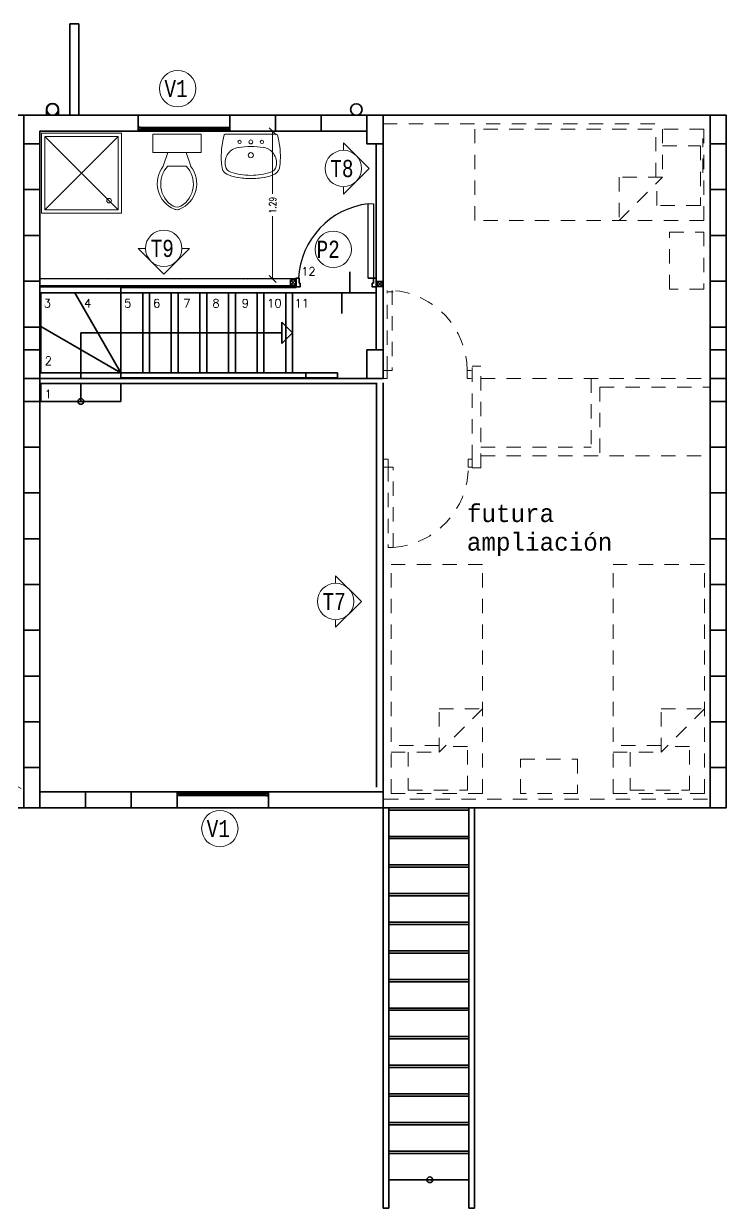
# Model space of a CAD drawing. Header units: metres. Extents: x -89 to 15, y -108 to -10.
# Drawn here: x -48.06 to -41.92, y -70.65 to -60.3 of the extents above; entities that cross this region are included whole.
import ezdxf

# ---------------------------------------------------------------- set-up
doc = ezdxf.new("R2010")
doc.units = ezdxf.units.M
doc.header["$LTSCALE"] = 5
doc.header["$MEASUREMENT"] = 0
doc.linetypes.add('HIDDEN', pattern=[0.375, 0.25, -0.125])
doc.layers.get('0').update_dxf_attribs({"color": 30})
for name, color, linetype, lineweight in [('A-ANNO-DIMS', 3, 'Continuous', 18), ('A-ANNO-SYMB', 3, 'Continuous', 18), ('A-ANNO-TEXT', 3, 'Continuous', 18), ('A-DOOR-FULL', 4, 'Continuous', 25), ('A-FLOR-LEVL', 7, 'Continuous', 35), ('A-FLOR-OVHD', 3, 'HIDDEN', 18), ('A-FLOR-PATT', 8, 'Continuous', 18), ('A-FURN', 8, 'Continuous', 18), ('A-GLAZ-FULL', 4, 'Continuous', 25), ('A-WALL-FULL', 7, 'Continuous', 35)]:
    doc.layers.add(name, color=color, linetype=linetype, lineweight=lineweight)
doc.styles.add('E-ROMANS', font='romans.shx', dxfattribs={"width": 0.8})
doc.styles.add('planta 3$0$COTAS', font='romans.shx', dxfattribs={"height": 0.07})
doc.dimstyles.new('E-0050_TICK_12', dxfattribs={"dimscale": 0.001, "dimtxt": 60, "dimasz": 60, "dimexe": 30, "dimexo": 20, "dimgap": 30, "dimtad": 0, "dimzin": 0, "dimdsep": 46, "dimtxsty": 'E-ROMANS', "dimblk": 'OBLIQUE', "dimcen": 30, "dimclrd": 256, "dimclre": 256, "dimclrt": 256, "dimadec": 0, "dimazin": 0, "dimtfac": 1, "dimtmove": 1, "dimatfit": 3, "dimldrblk": 'OPEN90', "dimfxl": 1, "dimtfill": 1, "dimtolj": 1, "dimtzin": 0, "dimlwd": -1, "dimarcsym": 0})

# ---------------------------------------------------------------- blocks, each defined once
blk = doc.blocks.new('_Oblique')
at = {"color": 0, "linetype": 'ByBlock', "lineweight": -2}
blk.add_line((-0.5, -0.5), (0.5, 0.5), dxfattribs=at)
blk = doc.blocks.new('*D22')
at = {"layer": 'A-ANNO-DIMS', "transparency": 16777216}
for p, q in [((-45.882, -61.241), (-45.882, -61.787)), ((-45.882, -62.531), (-45.882, -61.984))]:
    blk.add_line(p, q, dxfattribs=at)
at = {"layer": 'A-ANNO-DIMS', "lineweight": -2, "transparency": 16777216}
for p, q in [((-45.862, -61.241), (-45.852, -61.241)), ((-45.902, -62.531), (-45.912, -62.531))]:
    blk.add_line(p, q, dxfattribs=at)
at = {"layer": 'A-ANNO-DIMS', "transparency": 16777216, "xscale": 0.06, "yscale": 0.06, "zscale": 0.06}
for p, rotation in [((-45.882, -61.241), 90), ((-45.882, -62.531), 270)]:
    blk.add_blockref('_Oblique', p, dxfattribs=dict(at, rotation=rotation))
at = {"layer": 'A-ANNO-DIMS', "transparency": 16777216, "insert": (-45.882, -61.886), "char_height": 0.06, "attachment_point": 5, "rotation": 90, "style": 'E-ROMANS', "bg_fill": 3, "box_fill_scale": 1.25, "bg_fill_color": 256, "bg_fill_true_color": 13158600, "bg_fill_transparency": 0}
blk.add_mtext('\\A1;1.29', dxfattribs=at)
blk = doc.blocks.new('_Open90')
at = {"color": 0, "linetype": 'ByBlock', "lineweight": -2}
for p, q in [((0, 0), (-1, 0)), ((-0.5, 0.5), (0, 0)), ((0, 0), (-0.5, -0.5))]:
    blk.add_line(p, q, dxfattribs=at)

msp = doc.modelspace()

# ---------------------------------------------------------------- hatches: boundary and pattern name
at = {"layer": 'A-FLOR-PATT'}
for points in [[(-47.04, -61.207), (-47.04, -61.205), (-47.057, -61.205), (-47.057, -61.231), (-47.04, -61.231), (-47.04, -61.228), (-47.054, -61.228), (-47.054, -61.207)], [(-47.057, -61.205), (-47.057, -61.231), (-47.04, -61.231), (-47.04, -61.228), (-47.054, -61.228), (-47.054, -61.207), (-47.04, -61.207), (-47.04, -61.205)], [(-46.274, -61.207), (-46.274, -61.205), (-46.257, -61.205), (-46.257, -61.231), (-46.274, -61.231), (-46.274, -61.228), (-46.259, -61.228), (-46.259, -61.207)], [(-46.257, -61.205), (-46.257, -61.231), (-46.274, -61.231), (-46.274, -61.228), (-46.26, -61.228), (-46.26, -61.207), (-46.274, -61.207), (-46.274, -61.205)], [(-46.7, -67.045), (-46.7, -67.047), (-46.717, -67.047), (-46.717, -67.021), (-46.7, -67.021), (-46.7, -67.023), (-46.714, -67.023), (-46.714, -67.045)], [(-45.934, -67.045), (-45.934, -67.047), (-45.917, -67.047), (-45.917, -67.021), (-45.934, -67.021), (-45.934, -67.023), (-45.919, -67.023), (-45.919, -67.045)]]:
    msp.add_hatch(color=256, dxfattribs=at).paths.add_polyline_path(points)

# ---------------------------------------------------------------- linework, layer by layer
at = {"layer": 'A-ANNO-SYMB'}
for p, q in [((-45.263, -61.341), (-45.038, -61.566)), ((-45.263, -61.341), (-45.263, -61.407)), ((-45.263, -61.791), (-45.038, -61.566)), ((-45.263, -61.725), (-45.263, -61.791)), ((-47.058, -62.264), (-46.833, -62.489)), ((-46.992, -62.264), (-47.058, -62.264)), ((-46.609, -62.264), (-46.833, -62.489)), ((-46.609, -62.264), (-46.674, -62.264)), ((-45.331, -65.125), (-45.106, -65.349)), ((-45.331, -65.125), (-45.331, -65.191)), ((-45.331, -65.574), (-45.106, -65.349)), ((-45.331, -65.508), (-45.331, -65.574))]:
    msp.add_line(p, q, dxfattribs=at)
for centre in [(-46.712, -60.868), (-45.263, -61.566), (-46.833, -62.264), (-45.352, -62.273), (-45.331, -65.349), (-46.343, -67.333)]:
    msp.add_circle(centre, 0.159, dxfattribs=at)
at = {"layer": 'A-DOOR-FULL'}
for p, q in [((-45.046, -62.524), (-45.046, -61.874)), ((-45.001, -61.874), (-45.001, -62.524)), ((-45.046, -62.524), (-45.001, -62.524)), ((-45.001, -62.524), (-45.046, -62.524))]:
    msp.add_line(p, q, dxfattribs=at)
msp.add_arc((-44.962, -62.565), 0.696, 96.9328, 176.6102, dxfattribs=at)
at = {"layer": 'A-FLOR-LEVL'}
for p, q in [((-46.257, -61.101), (-47.057, -61.101)), ((-47.057, -61.241), (-46.257, -61.241)), ((-47.207, -62.651), (-47.207, -62.606)), ((-47.207, -62.651), (-47.207, -62.606)), ((-47.611, -62.651), (-47.907, -62.651)), ((-47.907, -62.947), (-47.907, -62.651)), ((-47.207, -62.651), (-47.611, -62.651)), ((-47.207, -63.351), (-47.611, -62.651)), ((-45.737, -62.651), (-47.207, -62.651)), ((-47.207, -63.396), (-47.207, -62.651)), ((-47.017, -63.351), (-47.017, -62.651)), ((-46.957, -63.351), (-46.957, -62.651)), ((-46.767, -63.351), (-46.767, -62.651)), ((-46.707, -63.351), (-46.707, -62.651)), ((-46.517, -63.351), (-46.517, -62.651)), ((-46.457, -63.351), (-46.457, -62.651)), ((-46.267, -63.351), (-46.267, -62.651)), ((-46.207, -63.351), (-46.207, -62.651)), ((-46.017, -63.351), (-46.017, -62.651)), ((-45.957, -63.351), (-45.957, -62.651)), ((-45.767, -63.351), (-45.767, -62.651)), ((-45.737, -62.651), (-45.691, -62.651)), ((-45.707, -63.351), (-45.707, -62.651)), ((-45.8, -63.094), (-45.8, -62.908)), ((-45.707, -63.001), (-45.8, -62.908)), ((-47.907, -63.351), (-47.907, -62.947)), ((-47.207, -63.351), (-47.907, -62.947)), ((-47.557, -63.001), (-45.8, -63.001)), ((-47.557, -63.001), (-47.557, -63.401)), ((-45.707, -63.001), (-45.8, -63.094)), ((-47.207, -63.351), (-47.907, -63.351)), ((-47.207, -63.351), (-45.314, -63.351)), ((-45.314, -63.396), (-47.207, -63.396)), ((-45.591, -63.396), (-45.591, -63.351)), ((-45.314, -63.351), (-45.314, -63.396)), ((-47.907, -63.446), (-47.907, -63.601)), ((-47.557, -63.446), (-47.557, -63.601)), ((-47.207, -63.446), (-47.207, -63.601)), ((-47.207, -63.601), (-47.907, -63.601)), ((-46.717, -67.011), (-45.917, -67.011)), ((-45.917, -67.151), (-46.717, -67.151)), ((-44.917, -70.651), (-44.917, -67.151)), ((-44.107, -67.151), (-44.907, -67.151)), ((-44.107, -67.151), (-44.907, -67.151)), ((-44.867, -70.651), (-44.867, -67.151)), ((-44.867, -67.171), (-44.167, -67.171)), ((-44.167, -70.651), (-44.167, -67.151)), ((-44.117, -70.651), (-44.117, -67.151)), ((-44.167, -67.401), (-44.867, -67.401)), ((-44.167, -67.421), (-44.867, -67.421)), ((-44.167, -67.651), (-44.867, -67.651)), ((-44.167, -67.671), (-44.867, -67.671)), ((-44.167, -67.901), (-44.867, -67.901)), ((-44.167, -67.921), (-44.867, -67.921)), ((-44.167, -68.151), (-44.867, -68.151)), ((-44.167, -68.171), (-44.867, -68.171)), ((-44.167, -68.401), (-44.867, -68.401)), ((-44.167, -68.421), (-44.867, -68.421)), ((-44.167, -68.651), (-44.867, -68.651)), ((-44.167, -68.671), (-44.867, -68.671)), ((-44.167, -68.901), (-44.867, -68.901)), ((-44.167, -68.921), (-44.867, -68.921)), ((-44.167, -69.151), (-44.867, -69.151)), ((-44.167, -69.171), (-44.867, -69.171)), ((-44.167, -69.401), (-44.867, -69.401)), ((-44.167, -69.421), (-44.867, -69.421)), ((-44.167, -69.651), (-44.867, -69.651)), ((-44.167, -69.671), (-44.867, -69.671)), ((-44.167, -69.901), (-44.867, -69.901)), ((-44.167, -69.921), (-44.867, -69.921)), ((-44.167, -69.921), (-44.867, -69.921)), ((-44.167, -70.151), (-44.867, -70.151)), ((-44.167, -70.171), (-44.867, -70.171)), ((-44.167, -70.401), (-44.867, -70.401)), ((-44.867, -70.651), (-44.917, -70.651)), ((-44.117, -70.651), (-44.167, -70.651))]:
    msp.add_line(p, q, dxfattribs=at)
for centre in [(-47.557, -63.601), (-44.509, -70.401)]:
    msp.add_circle(centre, 0.025, dxfattribs=at)
at = {"layer": 'A-FLOR-OVHD', "ltscale": 0.1}
for p, q in [((-44.917, -61.176), (-42.457, -61.176)), ((-42.114, -61.221), (-44.114, -61.221)), ((-44.114, -62.021), (-44.114, -61.221)), ((-42.534, -61.641), (-42.534, -61.221)), ((-42.474, -61.221), (-42.474, -61.641)), ((-42.114, -61.221), (-42.114, -62.021)), ((-42.474, -61.369), (-42.144, -61.369)), ((-42.143, -61.369), (-42.143, -61.889)), ((-42.121, -61.605), (-42.121, -61.305)), ((-42.854, -61.641), (-42.854, -62.021)), ((-42.854, -62.021), (-42.474, -61.641)), ((-42.474, -61.641), (-42.854, -61.641)), ((-42.523, -61.889), (-42.523, -61.759)), ((-42.143, -61.889), (-42.523, -61.889)), ((-42.114, -62.021), (-44.114, -62.021)), ((-42.414, -62.621), (-42.414, -62.121)), ((-42.414, -62.121), (-42.114, -62.121)), ((-42.114, -62.121), (-42.114, -62.621)), ((-44.882, -63.331), (-44.882, -62.631)), ((-44.872, -62.644), (-44.827, -62.644)), ((-44.837, -62.631), (-44.837, -63.331)), ((-42.114, -62.621), (-42.414, -62.621)), ((-44.882, -63.331), (-44.917, -63.331)), ((-44.882, -63.401), (-44.882, -63.331)), ((-44.837, -63.331), (-44.882, -63.331)), ((-44.182, -63.401), (-44.182, -63.331)), ((-44.182, -63.331), (-44.147, -63.331)), ((-44.137, -64.106), (-44.137, -63.294)), ((-44.062, -63.294), (-44.137, -63.294)), ((-44.062, -64.181), (-44.062, -63.294)), ((-44.882, -63.401), (-44.917, -63.401)), ((-44.917, -63.401), (-44.882, -63.401)), ((-44.882, -63.401), (-44.882, -63.376)), ((-44.182, -63.401), (-44.182, -63.376)), ((-44.147, -63.401), (-44.182, -63.401)), ((-44.182, -63.401), (-44.147, -63.401)), ((-44.062, -63.401), (-42.057, -63.401)), ((-43.097, -63.401), (-43.097, -64.001)), ((-43.022, -63.476), (-42.057, -63.476)), ((-43.022, -63.476), (-43.022, -64.076)), ((-44.062, -64.001), (-43.097, -64.001)), ((-44.872, -64.106), (-44.907, -64.106)), ((-44.907, -64.106), (-44.872, -64.106)), ((-44.872, -64.106), (-44.872, -64.176)), ((-44.872, -64.106), (-44.872, -64.131)), ((-44.172, -64.106), (-44.172, -64.131)), ((-44.172, -64.106), (-44.172, -64.176)), ((-44.137, -64.106), (-44.172, -64.106)), ((-44.172, -64.106), (-44.137, -64.106)), ((-44.137, -64.106), (-44.137, -64.181)), ((-44.062, -64.076), (-42.057, -64.076)), ((-44.872, -64.176), (-44.907, -64.176)), ((-44.872, -64.176), (-44.872, -64.876)), ((-44.827, -64.176), (-44.872, -64.176)), ((-44.827, -64.876), (-44.827, -64.176)), ((-44.172, -64.176), (-44.137, -64.176)), ((-44.062, -64.181), (-44.137, -64.181)), ((-44.872, -64.876), (-44.827, -64.876)), ((-44.847, -67.026), (-44.847, -65.026)), ((-44.047, -65.026), (-44.847, -65.026)), ((-44.047, -67.026), (-44.047, -65.026)), ((-42.907, -67.026), (-42.907, -65.026)), ((-42.107, -65.026), (-42.907, -65.026)), ((-42.107, -67.026), (-42.107, -65.026)), ((-50.917, -65.351), (-48.047, -67.001)), ((-44.427, -66.666), (-44.427, -66.286)), ((-44.047, -66.286), (-44.427, -66.666)), ((-44.427, -66.286), (-44.047, -66.286)), ((-42.487, -66.666), (-42.487, -66.286)), ((-42.107, -66.286), (-42.487, -66.666)), ((-42.487, -66.286), (-42.107, -66.286)), ((-44.427, -66.606), (-44.847, -66.606)), ((-44.178, -66.617), (-44.308, -66.617)), ((-44.178, -66.997), (-44.178, -66.617)), ((-42.487, -66.606), (-42.907, -66.606)), ((-42.238, -66.617), (-42.368, -66.617)), ((-42.238, -66.997), (-42.238, -66.617)), ((-44.847, -66.666), (-44.427, -66.666)), ((-44.698, -66.667), (-44.698, -66.997)), ((-43.716, -67.026), (-43.716, -66.726)), ((-43.716, -66.726), (-43.216, -66.726)), ((-43.216, -66.726), (-43.216, -67.026)), ((-42.907, -66.666), (-42.487, -66.666)), ((-42.758, -66.667), (-42.758, -66.997)), ((-44.847, -67.026), (-44.047, -67.026)), ((-44.698, -66.997), (-44.178, -66.997)), ((-43.216, -67.026), (-43.716, -67.026)), ((-42.907, -67.026), (-42.107, -67.026)), ((-42.758, -66.997), (-42.238, -66.997)), ((-44.907, -67.076), (-42.057, -67.076))]:
    msp.add_line(p, q, dxfattribs=at)
for centre, start, end in [((-44.885, -63.332), 0.0863, 86.1094), ((-44.875, -64.175), 273.8979, 359.9063)]:
    msp.add_arc(centre, 0.703, start, end, dxfattribs=at)
at = {"layer": 'A-FURN'}
for p, q in [((-47.232, -61.286), (-47.872, -61.926)), ((-47.232, -61.926), (-47.872, -61.286)), ((-46.797, -61.426), (-46.837, -61.546)), ((-46.637, -61.426), (-46.597, -61.546)), ((-46.637, -61.546), (-46.797, -61.546)), ((-45.053, -61.874), (-45.008, -61.874)), ((-45.046, -61.874), (-45.001, -61.874))]:
    msp.add_line(p, q, dxfattribs=at)
for points in [[(-47.202, -61.256), (-47.902, -61.256), (-47.902, -61.956), (-47.202, -61.956)], [(-46.507, -61.426), (-46.507, -61.266), (-46.927, -61.266), (-46.927, -61.426)], [(-47.232, -61.286), (-47.872, -61.286), (-47.872, -61.926), (-47.232, -61.926)]]:
    msp.add_lwpolyline(points, close=True, dxfattribs=at)
for centre, radius in [((-46.17, -61.334), 0.0146), ((-46.072, -61.334), 0.017), ((-46.072, -61.45), 0.0224), ((-47.311, -61.847), 0.02)]:
    msp.add_circle(centre, radius, dxfattribs=at)
for centre, radius, start, end in [((-46.296, -61.275), 0.00927, 86.848, 167.0369), ((-45.591, -61.471), 0.74, 164.5103, 180.4252), ((-46.068, -62.19), 0.816, 90.2876, 97.9576), ((-45.455, -61.429), 0.878, 183.0612, 187.2669), ((-46.158, -61.517), 0.139, 143.6903, 192.3187), ((-46.161, -61.515), 0.135, 121.4665, 143.8019), ((-46.154, -61.538), 0.158, 100.0043, 119.2699), ((-46.647, -61.697), 0.243, 141.4691, 247.9714), ((-46.633, -61.702), 0.227, 136.3677, 238.9468), ((-46.788, -61.697), 0.243, 292.0284, 38.5307), ((-46.801, -61.702), 0.227, 301.053, 43.6321), ((-46.245, -61.544), 0.0812, 177.3697, 242.4773), ((-46.234, -61.539), 0.0597, 187.2234, 256.6972), ((-46.11, -61.205), 0.446, 247.2254, 259.3601), ((-46.076, -61.098), 0.528, 250.9575, 270.3518), ((-46.082, -61.118), 0.536, 258.1274, 270.9856), ((-46.717, -61.823), 0.08, 245.7318, 294.2682), ((-46.717, -61.846), 0.08, 254.8605, 285.1395)]:
    msp.add_arc(centre, radius, start, end, dxfattribs=at)
at = {"layer": 'A-GLAZ-FULL'}
for p, q in [((-47.04, -61.205), (-47.057, -61.205)), ((-47.054, -61.228), (-47.054, -61.207)), ((-47.04, -61.228), (-47.054, -61.228)), ((-47.05, -61.211), (-47.021, -61.211)), ((-47.05, -61.224), (-47.05, -61.211)), ((-47.05, -61.224), (-47.021, -61.224)), ((-47.043, -61.205), (-46.257, -61.205)), ((-47.043, -61.231), (-46.266, -61.231)), ((-47.04, -61.207), (-47.04, -61.205)), ((-47.04, -61.231), (-47.04, -61.228)), ((-47.031, -61.22), (-47.031, -61.215)), ((-47.031, -61.215), (-46.283, -61.215)), ((-47.031, -61.22), (-46.283, -61.22)), ((-47.021, -61.215), (-47.021, -61.211)), ((-47.021, -61.224), (-47.021, -61.22)), ((-46.293, -61.215), (-46.293, -61.211)), ((-46.264, -61.211), (-46.293, -61.211)), ((-46.293, -61.224), (-46.293, -61.22)), ((-46.264, -61.224), (-46.293, -61.224)), ((-46.283, -61.215), (-46.283, -61.22)), ((-46.266, -61.207), (-46.266, -61.205)), ((-46.266, -61.231), (-46.266, -61.228)), ((-46.266, -61.228), (-46.259, -61.228)), ((-46.264, -61.224), (-46.264, -61.211)), ((-46.259, -61.207), (-46.259, -61.228)), ((-46.257, -61.205), (-46.257, -61.231)), ((-46.717, -67.047), (-46.717, -67.021)), ((-46.708, -67.023), (-46.714, -67.023)), ((-46.714, -67.045), (-46.714, -67.023)), ((-46.71, -67.027), (-46.71, -67.041)), ((-46.71, -67.027), (-46.681, -67.027)), ((-46.71, -67.041), (-46.681, -67.041)), ((-46.708, -67.021), (-46.708, -67.023)), ((-46.708, -67.045), (-46.708, -67.047)), ((-45.934, -67.021), (-46.703, -67.021)), ((-45.917, -67.047), (-46.703, -67.047)), ((-46.691, -67.037), (-46.691, -67.032)), ((-45.943, -67.032), (-46.691, -67.032)), ((-45.943, -67.037), (-46.691, -67.037)), ((-46.681, -67.027), (-46.681, -67.032)), ((-46.681, -67.037), (-46.681, -67.041)), ((-45.953, -67.027), (-45.953, -67.032)), ((-45.924, -67.027), (-45.953, -67.027)), ((-45.953, -67.037), (-45.953, -67.041)), ((-45.924, -67.041), (-45.953, -67.041)), ((-45.943, -67.032), (-45.943, -67.037)), ((-45.934, -67.021), (-45.934, -67.023)), ((-45.934, -67.023), (-45.919, -67.023)), ((-45.934, -67.045), (-45.934, -67.047)), ((-45.934, -67.047), (-45.917, -67.047)), ((-45.924, -67.027), (-45.924, -67.041)), ((-45.919, -67.023), (-45.919, -67.045))]:
    msp.add_line(p, q, dxfattribs=at)
at = {"layer": 'A-WALL-FULL'}
for p, q in [((-47.654, -60.301), (-47.574, -60.301)), ((-47.654, -61.101), (-47.654, -60.301)), ((-47.574, -60.301), (-47.574, -61.101)), ((-47.858, -61.051), (-47.858, -61.101)), ((-47.858, -61.051), (-47.858, -61.101)), ((-47.855, -61.051), (-47.855, -61.101)), ((-47.855, -61.051), (-47.855, -61.101)), ((-47.755, -61.051), (-47.755, -61.101)), ((-47.755, -61.051), (-47.755, -61.101)), ((-47.752, -61.051), (-47.752, -61.101)), ((-47.752, -61.051), (-47.752, -61.101)), ((-48.057, -61.101), (-50.917, -61.101)), ((-45.857, -61.101), (-46.257, -61.101)), ((-46.257, -61.101), (-46.257, -61.241)), ((-45.457, -61.101), (-45.857, -61.101)), ((-45.057, -61.101), (-45.457, -61.101)), ((-45.457, -61.101), (-45.457, -61.241)), ((-45.457, -61.241), (-45.457, -61.101)), ((-45.057, -61.241), (-45.057, -61.101)), ((-42.057, -61.101), (-44.917, -61.101)), ((-45.457, -61.241), (-45.057, -61.241)), ((-48.057, -61.351), (-47.917, -61.351)), ((-48.057, -61.751), (-48.057, -61.351)), ((-48.057, -61.351), (-47.917, -61.351)), ((-48.057, -61.751), (-48.057, -61.351)), ((-47.917, -61.351), (-47.917, -61.751)), ((-47.917, -61.351), (-47.917, -61.751)), ((-44.976, -63.151), (-44.976, -61.351)), ((-44.917, -63.151), (-44.917, -61.351)), ((-44.917, -63.151), (-44.917, -61.351)), ((-42.057, -61.751), (-42.057, -61.351)), ((-42.057, -61.351), (-41.917, -61.351)), ((-42.057, -61.751), (-42.057, -61.351)), ((-41.917, -61.351), (-41.917, -61.751)), ((-41.917, -61.351), (-41.917, -61.751)), ((-47.917, -61.751), (-48.057, -61.751)), ((-48.057, -61.751), (-47.917, -61.751)), ((-48.057, -62.151), (-48.057, -61.751)), ((-47.917, -61.751), (-48.057, -61.751)), ((-48.057, -61.751), (-47.917, -61.751)), ((-48.057, -62.151), (-48.057, -61.751)), ((-47.917, -61.751), (-47.917, -62.151)), ((-47.917, -61.751), (-47.917, -62.151)), ((-41.917, -61.751), (-42.057, -61.751)), ((-42.057, -61.751), (-41.917, -61.751)), ((-42.057, -62.151), (-42.057, -61.751)), ((-41.917, -61.751), (-42.057, -61.751)), ((-42.057, -61.751), (-41.917, -61.751)), ((-42.057, -62.151), (-42.057, -61.751)), ((-41.917, -61.751), (-41.917, -62.151)), ((-41.917, -61.751), (-41.917, -62.151)), ((-47.917, -62.151), (-48.057, -62.151)), ((-48.057, -62.151), (-47.917, -62.151)), ((-48.057, -62.551), (-48.057, -62.151)), ((-47.917, -62.151), (-48.057, -62.151)), ((-48.057, -62.151), (-47.917, -62.151)), ((-48.057, -62.551), (-48.057, -62.151)), ((-47.917, -62.151), (-47.917, -62.551)), ((-47.917, -62.151), (-47.917, -62.551)), ((-41.917, -62.151), (-42.057, -62.151)), ((-42.057, -62.151), (-41.917, -62.151)), ((-42.057, -62.551), (-42.057, -62.151)), ((-41.917, -62.151), (-42.057, -62.151)), ((-42.057, -62.151), (-41.917, -62.151)), ((-42.057, -62.551), (-42.057, -62.151)), ((-41.917, -62.151), (-41.917, -62.551)), ((-41.917, -62.151), (-41.917, -62.551)), ((-45.206, -62.469), (-45.206, -62.651)), ((-47.917, -62.551), (-48.057, -62.551)), ((-48.057, -62.551), (-47.917, -62.551)), ((-48.057, -62.951), (-48.057, -62.551)), ((-47.917, -62.551), (-48.057, -62.551)), ((-48.057, -62.551), (-47.917, -62.551)), ((-48.057, -62.951), (-48.057, -62.551)), ((-47.917, -62.551), (-47.917, -62.951)), ((-47.917, -62.551), (-47.917, -62.951)), ((-45.724, -62.54), (-45.679, -62.584)), ((-45.724, -62.585), (-45.679, -62.54)), ((-44.969, -62.552), (-44.924, -62.596)), ((-44.969, -62.597), (-44.924, -62.552)), ((-41.917, -62.551), (-42.057, -62.551)), ((-42.057, -62.551), (-41.917, -62.551)), ((-42.057, -62.951), (-42.057, -62.551)), ((-41.917, -62.551), (-42.057, -62.551)), ((-42.057, -62.551), (-41.917, -62.551)), ((-42.057, -62.951), (-42.057, -62.551)), ((-41.917, -62.551), (-41.917, -62.951)), ((-41.917, -62.551), (-41.917, -62.951)), ((-45.691, -62.651), (-44.976, -62.651)), ((-45.276, -62.833), (-45.276, -62.651)), ((-47.917, -62.951), (-48.057, -62.951)), ((-48.057, -62.951), (-47.917, -62.951)), ((-48.057, -63.151), (-48.057, -62.951)), ((-47.917, -62.951), (-48.057, -62.951)), ((-47.917, -62.951), (-47.917, -63.151)), ((-41.917, -62.951), (-42.057, -62.951)), ((-42.057, -62.951), (-41.917, -62.951)), ((-42.057, -63.151), (-42.057, -62.951)), ((-41.917, -62.951), (-42.057, -62.951)), ((-41.917, -62.951), (-41.917, -63.151)), ((-47.917, -63.151), (-48.057, -63.151)), ((-41.917, -63.151), (-42.057, -63.151)), ((-48.057, -63.401), (-47.917, -63.401)), ((-48.057, -63.601), (-48.057, -63.401)), ((-47.917, -63.401), (-47.917, -63.601)), ((-45.057, -63.401), (-47.917, -63.401)), ((-44.975, -63.439), (-44.975, -66.972)), ((-44.917, -67.011), (-44.917, -63.439)), ((-42.057, -63.401), (-41.917, -63.401)), ((-42.057, -63.601), (-42.057, -63.401)), ((-41.917, -63.401), (-41.917, -63.601)), ((-44.976, -63.446), (-47.917, -63.446)), ((-48.057, -63.601), (-47.917, -63.601)), ((-48.057, -64.001), (-48.057, -63.601)), ((-47.917, -63.601), (-48.057, -63.601)), ((-47.917, -63.601), (-47.917, -64.001)), ((-42.057, -63.601), (-41.917, -63.601)), ((-42.057, -64.001), (-42.057, -63.601)), ((-42.057, -63.601), (-41.917, -63.601)), ((-42.057, -64.001), (-42.057, -63.601)), ((-41.917, -63.601), (-42.057, -63.601)), ((-41.917, -63.601), (-41.917, -64.001)), ((-41.917, -63.601), (-41.917, -64.001)), ((-48.057, -64.001), (-47.917, -64.001)), ((-48.057, -64.401), (-48.057, -64.001)), ((-47.917, -64.001), (-48.057, -64.001)), ((-47.917, -64.001), (-47.917, -64.401)), ((-42.057, -64.001), (-41.917, -64.001)), ((-42.057, -64.401), (-42.057, -64.001)), ((-41.917, -64.001), (-42.057, -64.001)), ((-41.917, -64.001), (-42.057, -64.001)), ((-42.057, -64.001), (-41.917, -64.001)), ((-42.057, -64.401), (-42.057, -64.001)), ((-41.917, -64.001), (-41.917, -64.401)), ((-41.917, -64.001), (-41.917, -64.401)), ((-47.917, -64.401), (-48.057, -64.401)), ((-48.057, -64.401), (-47.917, -64.401)), ((-48.057, -64.801), (-48.057, -64.401)), ((-47.917, -64.401), (-47.917, -64.801)), ((-42.057, -64.401), (-41.917, -64.401)), ((-42.057, -64.801), (-42.057, -64.401)), ((-41.917, -64.401), (-42.057, -64.401)), ((-41.917, -64.401), (-42.057, -64.401)), ((-42.057, -64.401), (-41.917, -64.401)), ((-42.057, -64.801), (-42.057, -64.401)), ((-41.917, -64.401), (-41.917, -64.801)), ((-41.917, -64.401), (-41.917, -64.801)), ((-48.057, -64.801), (-47.917, -64.801)), ((-48.057, -65.201), (-48.057, -64.801)), ((-47.917, -64.801), (-48.057, -64.801)), ((-47.917, -64.801), (-47.917, -65.201)), ((-42.057, -64.801), (-41.917, -64.801)), ((-42.057, -65.201), (-42.057, -64.801)), ((-42.057, -64.801), (-41.917, -64.801)), ((-42.057, -65.201), (-42.057, -64.801)), ((-41.917, -64.801), (-42.057, -64.801)), ((-41.917, -64.801), (-42.057, -64.801)), ((-41.917, -64.801), (-41.917, -65.201)), ((-41.917, -64.801), (-41.917, -65.201)), ((-47.917, -65.201), (-48.057, -65.201)), ((-48.057, -65.201), (-47.917, -65.201)), ((-48.057, -65.601), (-48.057, -65.201)), ((-47.917, -65.201), (-47.917, -65.601)), ((-41.917, -65.201), (-42.057, -65.201)), ((-41.917, -65.201), (-42.057, -65.201)), ((-42.057, -65.201), (-41.917, -65.201)), ((-42.057, -65.601), (-42.057, -65.201)), ((-42.057, -65.201), (-41.917, -65.201)), ((-42.057, -65.601), (-42.057, -65.201)), ((-41.917, -65.201), (-41.917, -65.601)), ((-41.917, -65.201), (-41.917, -65.601)), ((-47.917, -65.601), (-48.057, -65.601)), ((-48.057, -65.601), (-47.917, -65.601)), ((-48.057, -66.001), (-48.057, -65.601)), ((-47.917, -65.601), (-47.917, -66.001)), ((-42.057, -65.601), (-41.917, -65.601)), ((-42.057, -66.001), (-42.057, -65.601)), ((-41.917, -65.601), (-42.057, -65.601)), ((-41.917, -65.601), (-42.057, -65.601)), ((-42.057, -65.601), (-41.917, -65.601)), ((-42.057, -66.001), (-42.057, -65.601)), ((-41.917, -65.601), (-41.917, -66.001)), ((-41.917, -65.601), (-41.917, -66.001)), ((-48.057, -66.001), (-47.917, -66.001)), ((-48.057, -66.401), (-48.057, -66.001)), ((-47.917, -66.001), (-48.057, -66.001)), ((-47.917, -66.001), (-47.917, -66.401)), ((-42.057, -66.001), (-41.917, -66.001)), ((-42.057, -66.401), (-42.057, -66.001)), ((-41.917, -66.001), (-42.057, -66.001)), ((-41.917, -66.001), (-42.057, -66.001)), ((-42.057, -66.001), (-41.917, -66.001)), ((-42.057, -66.401), (-42.057, -66.001)), ((-41.917, -66.001), (-41.917, -66.401)), ((-41.917, -66.001), (-41.917, -66.401)), ((-47.917, -66.401), (-48.057, -66.401)), ((-48.057, -66.401), (-47.917, -66.401)), ((-48.057, -66.801), (-48.057, -66.401)), ((-47.917, -66.401), (-47.917, -66.801)), ((-42.057, -66.401), (-41.917, -66.401)), ((-42.057, -66.801), (-42.057, -66.401)), ((-41.917, -66.401), (-42.057, -66.401)), ((-41.917, -66.401), (-42.057, -66.401)), ((-42.057, -66.401), (-41.917, -66.401)), ((-42.057, -66.801), (-42.057, -66.401)), ((-41.917, -66.401), (-41.917, -66.801)), ((-41.917, -66.401), (-41.917, -66.801)), ((-47.917, -66.801), (-48.057, -66.801)), ((-41.917, -66.801), (-42.057, -66.801)), ((-41.917, -66.801), (-42.057, -66.801)), ((-47.517, -67.011), (-47.917, -67.011)), ((-47.917, -67.011), (-47.917, -67.151)), ((-47.117, -67.011), (-47.517, -67.011)), ((-47.517, -67.011), (-47.517, -67.151)), ((-47.517, -67.151), (-47.517, -67.011)), ((-46.717, -67.011), (-47.117, -67.011)), ((-47.117, -67.011), (-47.117, -67.151)), ((-47.117, -67.151), (-47.117, -67.011)), ((-46.717, -67.151), (-46.717, -67.011)), ((-50.917, -67.151), (-48.057, -67.151)), ((-47.917, -67.151), (-47.517, -67.151)), ((-47.517, -67.151), (-47.117, -67.151)), ((-47.117, -67.151), (-46.717, -67.151)), ((-44.917, -67.151), (-42.057, -67.151))]:
    msp.add_line(p, q, dxfattribs=at)
for points in [[(-48.057, -61.241), (-48.057, -61.101), (-47.057, -61.101), (-47.057, -61.241), (-47.917, -61.241), (-47.917, -61.351), (-48.057, -61.351)], [(-45.057, -61.101), (-44.917, -61.101), (-44.917, -61.351), (-45.057, -61.351)], [(-42.058, -61.101), (-41.918, -61.101), (-41.918, -61.351), (-42.058, -61.351)], [(-45.679, -62.54), (-45.724, -62.54), (-45.724, -62.585), (-45.679, -62.585)], [(-44.924, -62.552), (-44.969, -62.552), (-44.969, -62.597), (-44.924, -62.597)], [(-47.917, -63.151), (-48.057, -63.151), (-48.057, -63.401), (-47.917, -63.401)], [(-45.057, -63.151), (-44.917, -63.151), (-44.917, -63.401), (-45.057, -63.401)], [(-42.057, -63.151), (-41.917, -63.151), (-41.917, -63.401), (-42.057, -63.401)], [(-48.057, -66.801), (-47.917, -66.801), (-47.917, -67.151), (-48.057, -67.151)], [(-42.057, -66.801), (-41.917, -66.801), (-41.917, -67.151), (-42.057, -67.151)], [(-45.917, -67.011), (-44.917, -67.011), (-44.917, -67.151), (-45.917, -67.151)]]:
    msp.add_lwpolyline(points, close=True, dxfattribs=at)
at = {"layer": 'A-WALL-FULL', "const_width": 0.001}
for points in [[(-44.923, -61.389), (-44.917, -61.389), (-44.917, -61.351), (-44.923, -61.351), (-44.925, -61.353), (-44.956, -61.353), (-44.967, -61.353), (-44.969, -61.351), (-44.975, -61.351), (-44.975, -61.389), (-44.969, -61.389)], [(-47.878, -62.585), (-47.878, -62.591), (-47.916, -62.591), (-47.916, -62.585), (-47.914, -62.584), (-47.914, -62.55), (-47.914, -62.539), (-47.916, -62.537), (-47.916, -62.531), (-47.878, -62.531), (-47.878, -62.537)], [(-47.288, -62.585), (-47.288, -62.591), (-47.326, -62.591), (-47.326, -62.585), (-47.324, -62.584), (-47.324, -62.55), (-47.324, -62.539), (-47.326, -62.537), (-47.326, -62.531), (-47.288, -62.531), (-47.288, -62.537)], [(-46.698, -62.585), (-46.698, -62.591), (-46.736, -62.591), (-46.736, -62.585), (-46.734, -62.584), (-46.734, -62.55), (-46.734, -62.539), (-46.736, -62.537), (-46.736, -62.531), (-46.698, -62.531), (-46.698, -62.537)], [(-46.098, -62.585), (-46.098, -62.591), (-46.136, -62.591), (-46.136, -62.585), (-46.134, -62.584), (-46.134, -62.55), (-46.134, -62.539), (-46.136, -62.537), (-46.136, -62.531), (-46.098, -62.531), (-46.098, -62.537)], [(-45.715, -62.586), (-45.715, -62.592), (-45.677, -62.592), (-45.677, -62.586), (-45.679, -62.584), (-45.679, -62.551), (-45.679, -62.54), (-45.677, -62.538), (-45.677, -62.532), (-45.715, -62.532), (-45.715, -62.538)], [(-44.923, -62.562), (-44.917, -62.562), (-44.917, -62.6), (-44.923, -62.6), (-44.925, -62.598), (-44.956, -62.598), (-44.967, -62.598), (-44.969, -62.6), (-44.975, -62.6), (-44.975, -62.562), (-44.969, -62.562)], [(-44.923, -62.562), (-44.917, -62.562), (-44.917, -62.6), (-44.923, -62.6), (-44.925, -62.598), (-44.956, -62.598), (-44.967, -62.598), (-44.969, -62.6), (-44.975, -62.6), (-44.975, -62.562), (-44.969, -62.562)], [(-44.923, -62.562), (-44.917, -62.562), (-44.917, -62.6), (-44.923, -62.6), (-44.925, -62.598), (-44.956, -62.598), (-44.967, -62.598), (-44.969, -62.6), (-44.975, -62.6), (-44.975, -62.562), (-44.969, -62.562)], [(-44.923, -62.562), (-44.917, -62.562), (-44.917, -62.6), (-44.923, -62.6), (-44.925, -62.598), (-44.956, -62.598), (-44.967, -62.598), (-44.969, -62.6), (-44.975, -62.6), (-44.975, -62.562), (-44.969, -62.562)], [(-44.923, -63.112), (-44.917, -63.112), (-44.917, -63.15), (-44.923, -63.15), (-44.925, -63.148), (-44.956, -63.148), (-44.968, -63.148), (-44.969, -63.15), (-44.975, -63.15), (-44.975, -63.112), (-44.969, -63.112)], [(-44.923, -63.439), (-44.917, -63.439), (-44.917, -63.401), (-44.923, -63.401), (-44.925, -63.403), (-44.956, -63.403), (-44.968, -63.403), (-44.969, -63.401), (-44.975, -63.401), (-44.975, -63.439), (-44.969, -63.439)], [(-44.923, -65.075), (-44.917, -65.075), (-44.917, -65.037), (-44.923, -65.037), (-44.925, -65.039), (-44.956, -65.039), (-44.967, -65.039), (-44.969, -65.037), (-44.975, -65.037), (-44.975, -65.075), (-44.969, -65.075)], [(-44.923, -66.972), (-44.917, -66.972), (-44.917, -67.01), (-44.923, -67.01), (-44.925, -67.008), (-44.956, -67.008), (-44.968, -67.008), (-44.969, -67.01), (-44.975, -67.01), (-44.975, -66.972), (-44.969, -66.972)], [(-44.923, -66.973), (-44.917, -66.973), (-44.917, -67.011), (-44.923, -67.011), (-44.925, -67.009), (-44.956, -67.009), (-44.968, -67.009), (-44.969, -67.011), (-44.975, -67.011), (-44.975, -66.973), (-44.969, -66.973)]]:
    msp.add_lwpolyline(points, dxfattribs=at)
at = {"layer": 'A-WALL-FULL'}
for points in [[(-45.676, -62.569), (-45.676, -62.569), (-45.676, -62.524), (-45.651, -62.524), (-45.651, -62.569)], [(-45.651, -62.569), (-45.641, -62.569), (-45.641, -62.601), (-45.676, -62.601), (-45.676, -62.569)], [(-45.001, -62.569), (-45.011, -62.569), (-45.011, -62.601), (-44.976, -62.601), (-44.976, -62.569)], [(-44.976, -62.569), (-44.976, -62.569), (-44.976, -62.524), (-45.001, -62.524), (-45.001, -62.569)]]:
    msp.add_lwpolyline(points, dxfattribs=at)
for centre in [(-47.805, -61.051), (-47.805, -61.051), (-45.15, -61.051)]:
    msp.add_circle(centre, 0.05, dxfattribs=at)
msp.add_arc((-47.805, -61.051), 0.053, 0, 180, dxfattribs=at)
msp.add_arc((-47.805, -61.051), 0.053, 0, 180, dxfattribs=at)

# ---------------------------------------------------------------- texts
at = {"layer": 'A-ANNO-TEXT', "style": 'E-ROMANS'}
msp.add_text('12', height=0.0735, dxfattribs=at).set_placement((-45.632, -62.502))
at = {"layer": 'A-ANNO-TEXT', "ltscale": 0.7, "style": 'E-ROMANS'}
for s, p in [('3', (-47.881, -62.78)), ('4', (-47.53, -62.78)), ('5', (-47.179, -62.78)), ('6', (-46.926, -62.78)), ('7', (-46.663, -62.78)), ('8', (-46.409, -62.78)), ('9', (-46.152, -62.78)), ('10', (-45.93, -62.78)), ('11', (-45.69, -62.78)), ('2', (-47.874, -63.283)), ('1', (-47.874, -63.574))]:
    msp.add_text(s, height=0.0735, dxfattribs=at).set_placement(p)
at = {"layer": 'A-ANNO-TEXT', "char_height": 0.15, "attachment_point": 1, "style": 'E-ROMANS'}
for s, insert, width in [('{\\fMonospac821 BT|b0|i0|c0|p49;V1}', (-46.827, -60.792), 0.2609), ('{\\fMonospac821 BT|b0|i0|c0|p49;T8}', (-45.378, -61.491), 0.26085), ('{\\fMonospac821 BT|b0|i0|c0|p49;T9}', (-46.948, -62.189), 0.26085), ('{\\fMonospac821 BT|b0|i0|c0|p49;P2}', (-45.498, -62.197), 0.26085), ('{\\fMonospac821 BT|b0|i0|c0|p49;T7}', (-45.446, -65.274), 0.26085), ('{\\fMonospac821 BT|b0|i0|c0|p49;V1}', (-46.458, -67.258), 0.26085)]:
    msp.add_mtext(s, dxfattribs=dict(at, insert=insert, width=width))
at = {"layer": 'A-FLOR-OVHD', "ltscale": 0.1, "insert": (-44.184, -64.505), "char_height": 0.15, "width": 1.4058, "attachment_point": 1, "style": 'planta 3$0$COTAS'}
msp.add_mtext('{\\fMonospac821 BT|b0|i0|c0|p49;futura ampliación}', dxfattribs=at)

# ---------------------------------------------------------------- dimensions: what is measured, and where the dimension line sits
at = {"layer": 'A-ANNO-DIMS'}
dim = msp.add_linear_dim(base=(-45.882, -62.531), p1=(-45.882, -61.241), p2=(-45.882, -62.531), angle=90, dimstyle='E-0050_TICK_12', dxfattribs=at)
dim.commit()
dim.dimension.update_dxf_attribs({"geometry": '*D22', "text_midpoint": (-45.882, -61.886)})

# ---------------------------------------------------------------- next in the draw order: linework, layer by layer
at = {"layer": 'A-DOOR-FULL'}
msp.add_lwpolyline([(-45.676, -62.531), (-47.917, -62.531)], dxfattribs=at)
at = {"layer": 'A-FLOR-LEVL'}
msp.add_line((-45.676, -62.606), (-47.207, -62.606), dxfattribs=at)
for points in [[(-45.677, -62.592), (-47.917, -62.592)], [(-45.676, -62.601), (-47.917, -62.601)]]:
    msp.add_lwpolyline(points, dxfattribs=at)
at = {"layer": 'A-FURN'}
msp.add_line((-46.295, -61.266), (-45.85, -61.266), dxfattribs=at)
msp.add_circle((-45.975, -61.334), 0.0146, dxfattribs=at)
for centre, radius, start, end in [((-45.849, -61.275), 0.00927, 12.9631, 93.152), ((-46.076, -62.19), 0.816, 82.0424, 89.7124), ((-46.553, -61.471), 0.74, 359.5748, 15.4897), ((-46.004, -61.591), 0.214, 65.0007, 79.1107), ((-45.984, -61.515), 0.135, 36.1981, 58.5335), ((-45.987, -61.517), 0.139, 347.6813, 36.3097), ((-46.69, -61.429), 0.878, 352.7331, 356.9388), ((-45.911, -61.539), 0.0597, 283.3028, 352.7766), ((-45.9, -61.544), 0.0812, 297.5227, 2.6303), ((-46.069, -61.098), 0.528, 269.6482, 289.0425), ((-46.063, -61.118), 0.536, 269.0144, 281.8726), ((-46.035, -61.205), 0.446, 280.6399, 292.7746)]:
    msp.add_arc(centre, radius, start, end, dxfattribs=at)
at = {"layer": 'A-WALL-FULL'}
for p, q in [((-45.857, -61.101), (-45.857, -61.241)), ((-45.857, -61.241), (-45.857, -61.101)), ((-46.257, -61.241), (-45.857, -61.241)), ((-45.857, -61.241), (-45.457, -61.241))]:
    msp.add_line(p, q, dxfattribs=at)

doc.saveas('drawing.dxf')
